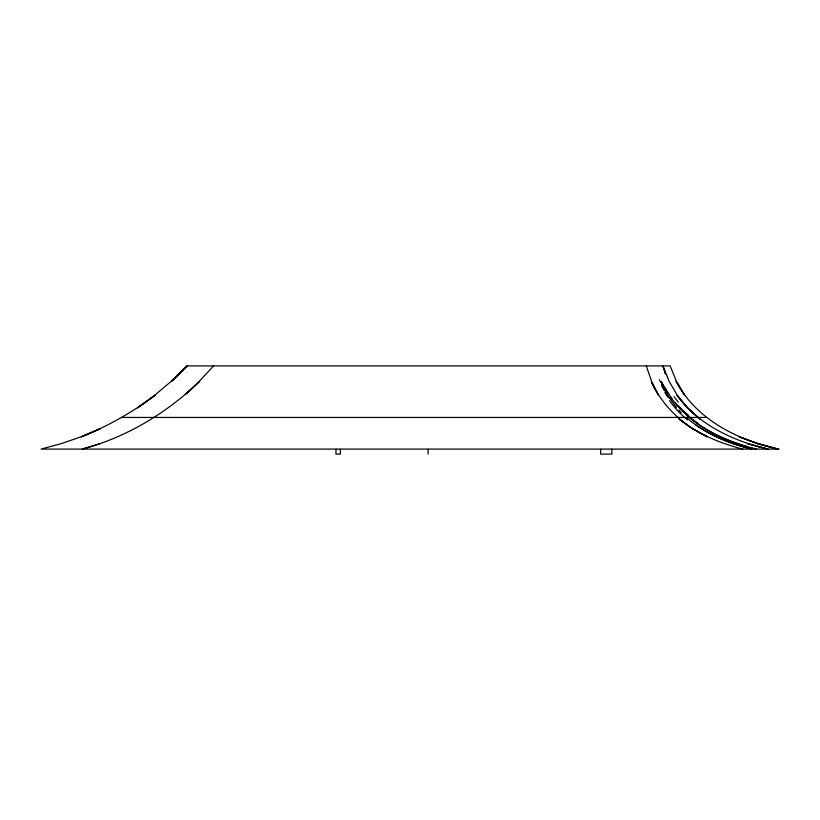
<?xml version="1.0" encoding="UTF-8"?>
<svg xmlns="http://www.w3.org/2000/svg" width="820" height="820" viewBox="0 0 820 820"><rect width="100%" height="100%" fill="white"/><g stroke="black" fill="none" stroke-linecap="round" stroke-linejoin="round"><path stroke-width="1.23" d="M336.005 449.257L335.923 454.095L340.402 454.095L340.32 449.257M600.732 449.257L600.527 454.095L611.935 454.095L611.73 449.257M213.579 365.904L199.28 381.331L185.494 394.41M171.749 381.331L186.837 365.904L670.155 365.904L676.418 381.331L684.69 395.281L676.121 381.331C696.118 419.45 737.447 440.002 777.883 449.093L757.967 443.64L739.148 436.814L757.834 443.64M172.62 380.48L187.431 365.904L171.226 381.331L154.652 395.281L137.514 407.837L155.154 395.281C132.491 412.234 107.707 426.308 81.405 436.814L100.388 428.675L81.057 436.814L61.254 443.64L41.041 449.093L779 449.093M187.237 392.821L199.68 381.331C166.819 413.044 126.485 437.347 82.205 449.093L100.122 443.64M121.667 417.452L706.481 417.452M752.104 447.976L756.573 449.093M751.848 449.093C728.16 443.302 704.882 433.606 686.33 417.452M757.967 443.64L778.508 449.093M767.479 449.093L747.42 443.64L767.981 449.093C733.285 440.955 698.425 424.904 677.043 395.281L687.447 407.837L699.778 419.04L687.478 407.837M672.031 399.032C691.178 424.944 721.59 440.043 752.155 447.986M747.45 447.976C729.226 443.118 711.452 435.871 695.954 425.006M747.727 446.787C726.704 440.791 706.307 431.535 689.435 417.452M742.746 449.093C719.847 443.261 697.625 433.852 679.032 419.04L692.613 428.675L707.066 436.814L692.562 428.675M661.238 381.915L661.822 382.714M692.613 428.675C675.137 417.216 660.541 401.39 651.613 382.407L658.501 395.281L651.572 381.331L646.303 365.904M681.194 412.624L678.857 410.184M676.459 407.509L667.131 394.584M687.447 407.837L677.269 395.281L669.13 381.331L662.919 365.904L665.461 373.807L662.919 365.904M661.371 382.028L662.006 383.042M672.328 399.422L662.58 384.047M671.539 398.356L670.545 396.972M669.253 397.966L661.996 384.385M667.234 392.011L667.685 392.718M661.966 382.971L662.765 384.385M665.553 391.796L664.425 389.674M428.091 449.257L428.091 454.095M687.467 419.922A84.368 67.701 41.7 0 1 675.711 408.524M675.7 408.37A69.034 46.34 43 0 1 669.499 400.652M659.926 381.126A18.573 1.783 56.8 0 1 659.608 379.639M663.585 387.132A12.033 0.656 65.4 0 1 662.386 384.149M660.705 382.14A11.921 1.076 61.1 0 1 661.391 382.212M662.714 385.554A14.996 1.066 62.9 0 1 662.14 384.17M666.537 391.058A25.994 2.685 60.1 0 1 665.379 388.711M688.667 415.443A118.346 99.199 -2.5 0 1 678.611 406.064M667.921 397.259A49.518 21.474 47.8 0 1 664.866 392.524M664.323 390.556A33.928 8.241 52.3 0 1 661.607 385.646M661.935 383.914A9.645 0.523 65.2 0 1 661.289 381.853M665.778 390.648A43.644 9.942 52.3 0 1 664.528 388.188M667.008 394.563A75.173 36.654 37.7 0 1 665.819 392.483M678.314 402.107A100.306 68.429 22.7 0 1 674.03 396.685M680.743 409.026A110.392 88.15 6.6 0 1 675.28 402.917M697.676 423.028A128.75 112.002 -13.1 0 1 682.722 411.332"/></g></svg>
